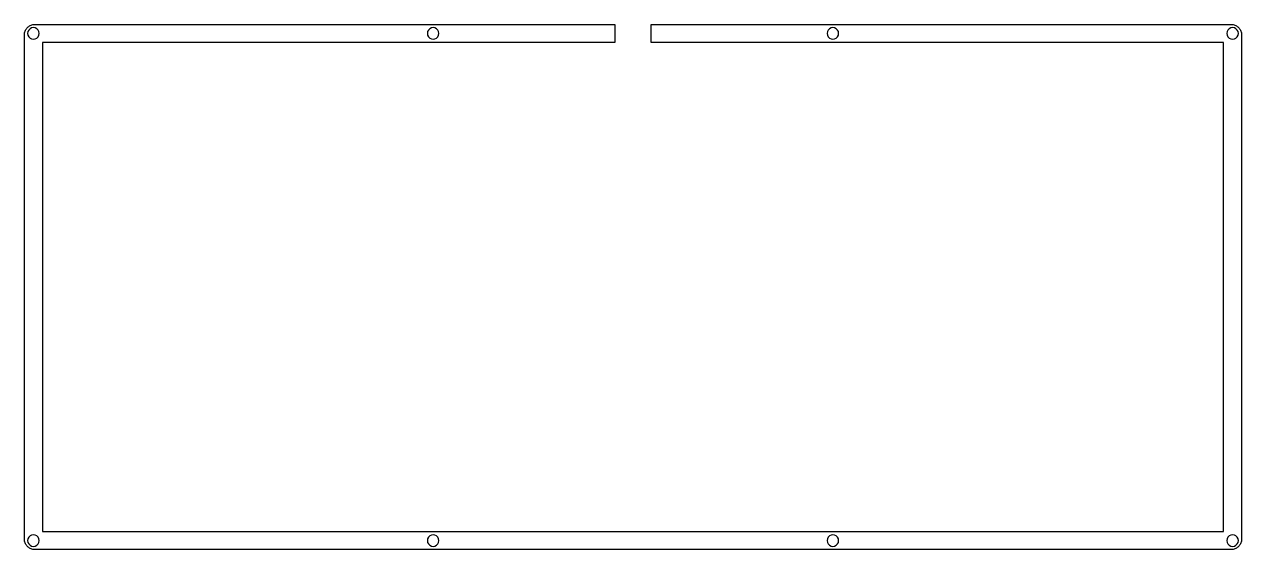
# Model space of a CAD drawing. Extents: x -38 to 13910, y -467 to 6521.
# Drawn here: x 759.9 to 1095, y 518.4 to 663 of the extents above; entities that cross this region are included whole.
import ezdxf

# ---------------------------------------------------------------- set-up
doc = ezdxf.new("R2010")
doc.units = 0
doc.header["$MEASUREMENT"] = 0

msp = doc.modelspace()

# ---------------------------------------------------------------- linework, layer by layer
at = {"color": 0}
for p, q in [((759.88, 660.04), (759.89, 660.27)), ((759.89, 660.27), (759.92, 660.51)), ((759.92, 660.51), (759.96, 660.74)), ((759.96, 660.74), (760.03, 660.97)), ((760.03, 660.97), (760.11, 661.19)), ((760.11, 661.19), (760.21, 661.4)), ((760.21, 661.4), (760.32, 661.61)), ((760.32, 661.61), (760.45, 661.8)), ((760.45, 661.8), (760.6, 661.99)), ((760.6, 661.99), (760.76, 662.16)), ((760.76, 662.16), (760.93, 662.32)), ((760.87, 661.03), (760.79, 660.54)), ((760.79, 660.54), (760.87, 660.04)), ((761.1, 661.47), (760.87, 661.03)), ((760.93, 662.32), (761.12, 662.47)), ((761.45, 661.83), (761.1, 661.47)), ((761.12, 662.47), (761.31, 662.6)), ((761.31, 662.6), (761.52, 662.71)), ((761.89, 662.05), (761.45, 661.83)), ((761.52, 662.71), (761.73, 662.81)), ((761.73, 662.81), (761.95, 662.89)), ((762.39, 662.13), (761.89, 662.05)), ((761.95, 662.89), (762.18, 662.96)), ((762.18, 662.96), (762.41, 663)), ((762.88, 662.05), (762.39, 662.13)), ((762.41, 663), (762.65, 663.03)), ((762.65, 663.03), (762.88, 663.04)), ((762.88, 663.04), (922.44, 663.04)), ((763.32, 661.83), (762.88, 662.05)), ((763.68, 661.47), (763.32, 661.83)), ((763.9, 661.03), (763.68, 661.47)), ((763.98, 660.54), (763.9, 661.03)), ((763.9, 660.04), (763.98, 660.54)), ((870.9, 661.03), (870.82, 660.53)), ((870.82, 660.53), (870.9, 660.04)), ((871.13, 661.47), (870.9, 661.03)), ((871.48, 661.83), (871.13, 661.47)), ((871.92, 662.05), (871.48, 661.83)), ((872.42, 662.13), (871.92, 662.05)), ((872.91, 662.05), (872.42, 662.13)), ((873.35, 661.83), (872.91, 662.05)), ((873.71, 661.47), (873.35, 661.83)), ((873.93, 661.03), (873.71, 661.47)), ((874.01, 660.53), (873.93, 661.03)), ((873.93, 660.04), (874.01, 660.53)), ((922.44, 663.04), (922.44, 658.03)), ((932.42, 658.03), (932.42, 663.04)), ((932.42, 663.04), (1091.98, 663.04)), ((980.93, 661.03), (980.85, 660.53)), ((980.85, 660.53), (980.93, 660.04)), ((981.15, 661.47), (980.93, 661.03)), ((981.51, 661.83), (981.15, 661.47)), ((981.95, 662.05), (981.51, 661.83)), ((982.45, 662.13), (981.95, 662.05)), ((982.94, 662.05), (982.45, 662.13)), ((983.38, 661.83), (982.94, 662.05)), ((983.74, 661.47), (983.38, 661.83)), ((983.96, 661.03), (983.74, 661.47)), ((984.04, 660.53), (983.96, 661.03)), ((983.96, 660.04), (984.04, 660.53)), ((1090.96, 661.03), (1090.88, 660.53)), ((1090.88, 660.53), (1090.96, 660.04)), ((1091.19, 661.47), (1090.96, 661.03)), ((1091.54, 661.83), (1091.19, 661.47)), ((1091.98, 662.05), (1091.54, 661.83)), ((1091.98, 663.04), (1092.21, 663.03)), ((1092.48, 662.13), (1091.98, 662.05)), ((1092.21, 663.03), (1092.45, 663)), ((1092.45, 663), (1092.68, 662.96)), ((1092.97, 662.05), (1092.48, 662.13)), ((1092.68, 662.96), (1092.91, 662.89)), ((1092.91, 662.89), (1093.13, 662.81)), ((1093.41, 661.83), (1092.97, 662.05)), ((1093.13, 662.81), (1093.34, 662.71)), ((1093.34, 662.71), (1093.55, 662.6)), ((1093.77, 661.47), (1093.41, 661.83)), ((1093.55, 662.6), (1093.74, 662.47)), ((1093.74, 662.47), (1093.93, 662.32)), ((1093.99, 661.03), (1093.77, 661.47)), ((1093.93, 662.32), (1094.1, 662.16)), ((1094.07, 660.53), (1093.99, 661.03)), ((1093.99, 660.04), (1094.07, 660.53)), ((1094.1, 662.16), (1094.26, 661.99)), ((1094.26, 661.99), (1094.41, 661.8)), ((1094.41, 661.8), (1094.54, 661.61)), ((1094.54, 661.61), (1094.65, 661.4)), ((1094.65, 661.4), (1094.75, 661.19)), ((1094.75, 661.19), (1094.83, 660.97)), ((1094.83, 660.97), (1094.9, 660.74)), ((1094.9, 660.74), (1094.94, 660.51)), ((1094.94, 660.51), (1094.97, 660.27)), ((1094.97, 660.27), (1094.98, 660.04)), ((759.88, 521.44), (759.88, 660.04)), ((760.87, 660.04), (761.1, 659.6)), ((761.1, 659.6), (761.45, 659.24)), ((761.45, 659.24), (761.89, 659.02)), ((761.89, 659.02), (762.39, 658.94)), ((762.39, 658.94), (762.88, 659.02)), ((762.88, 659.02), (763.32, 659.24)), ((763.32, 659.24), (763.68, 659.6)), ((763.68, 659.6), (763.9, 660.04)), ((922.44, 658.03), (764.89, 658.03)), ((764.89, 658.03), (764.89, 523.45)), ((870.9, 660.04), (871.13, 659.6)), ((871.13, 659.6), (871.48, 659.24)), ((871.48, 659.24), (871.92, 659.02)), ((871.92, 659.02), (872.42, 658.94)), ((872.42, 658.94), (872.91, 659.02)), ((872.91, 659.02), (873.35, 659.24)), ((873.35, 659.24), (873.71, 659.6)), ((873.71, 659.6), (873.93, 660.04)), ((1089.97, 658.03), (932.42, 658.03)), ((980.93, 660.04), (981.15, 659.6)), ((981.15, 659.6), (981.51, 659.24)), ((981.51, 659.24), (981.95, 659.02)), ((981.95, 659.02), (982.45, 658.94)), ((982.45, 658.94), (982.94, 659.02)), ((982.94, 659.02), (983.38, 659.24)), ((983.38, 659.24), (983.74, 659.6)), ((983.74, 659.6), (983.96, 660.04)), ((1089.97, 523.45), (1089.97, 658.03)), ((1090.96, 660.04), (1091.19, 659.6)), ((1091.19, 659.6), (1091.54, 659.24)), ((1091.54, 659.24), (1091.98, 659.02)), ((1091.98, 659.02), (1092.48, 658.94)), ((1092.48, 658.94), (1092.97, 659.02)), ((1092.97, 659.02), (1093.41, 659.24)), ((1093.41, 659.24), (1093.77, 659.6)), ((1093.77, 659.6), (1093.99, 660.04)), ((1094.98, 660.04), (1094.98, 521.44)), ((764.89, 523.45), (1089.97, 523.45)), ((759.89, 521.21), (759.88, 521.44)), ((759.92, 520.97), (759.89, 521.21)), ((759.96, 520.74), (759.92, 520.97)), ((760.03, 520.51), (759.96, 520.74)), ((760.11, 520.29), (760.03, 520.51)), ((760.21, 520.08), (760.11, 520.29)), ((760.32, 519.87), (760.21, 520.08)), ((760.45, 519.68), (760.32, 519.87)), ((760.6, 519.49), (760.45, 519.68)), ((760.76, 519.32), (760.6, 519.49)), ((760.87, 521.44), (760.79, 520.95)), ((760.79, 520.95), (760.87, 520.45)), ((761.1, 521.88), (760.87, 521.44)), ((760.87, 520.45), (761.1, 520.01)), ((761.45, 522.24), (761.1, 521.88)), ((761.1, 520.01), (761.45, 519.66)), ((761.89, 522.46), (761.45, 522.24)), ((761.45, 519.66), (761.89, 519.43)), ((762.39, 522.54), (761.89, 522.46)), ((761.89, 519.43), (762.39, 519.35)), ((762.88, 522.46), (762.39, 522.54)), ((762.39, 519.35), (762.88, 519.43)), ((763.32, 522.24), (762.88, 522.46)), ((762.88, 519.43), (763.32, 519.66)), ((763.68, 521.88), (763.32, 522.24)), ((763.32, 519.66), (763.68, 520.01)), ((763.9, 521.44), (763.68, 521.88)), ((763.68, 520.01), (763.9, 520.45)), ((763.98, 520.95), (763.9, 521.44)), ((763.9, 520.45), (763.98, 520.95)), ((870.9, 521.44), (870.82, 520.95)), ((870.82, 520.95), (870.9, 520.45)), ((871.13, 521.88), (870.9, 521.44)), ((870.9, 520.45), (871.13, 520.01)), ((871.48, 522.24), (871.13, 521.88)), ((871.13, 520.01), (871.48, 519.66)), ((871.92, 522.46), (871.48, 522.24)), ((871.48, 519.66), (871.92, 519.43)), ((872.42, 522.54), (871.92, 522.46)), ((871.92, 519.43), (872.42, 519.35)), ((872.91, 522.46), (872.42, 522.54)), ((872.42, 519.35), (872.91, 519.43)), ((873.35, 522.24), (872.91, 522.46)), ((872.91, 519.43), (873.35, 519.66)), ((873.71, 521.88), (873.35, 522.24)), ((873.35, 519.66), (873.71, 520.01)), ((873.93, 521.44), (873.71, 521.88)), ((873.71, 520.01), (873.93, 520.45)), ((874.01, 520.95), (873.93, 521.44)), ((873.93, 520.45), (874.01, 520.95)), ((980.93, 521.44), (980.85, 520.95)), ((980.85, 520.95), (980.93, 520.45)), ((981.15, 521.88), (980.93, 521.44)), ((980.93, 520.45), (981.15, 520.01)), ((981.51, 522.24), (981.15, 521.88)), ((981.15, 520.01), (981.51, 519.66)), ((981.95, 522.46), (981.51, 522.24)), ((981.51, 519.66), (981.95, 519.43)), ((982.45, 522.54), (981.95, 522.46)), ((981.95, 519.43), (982.45, 519.35)), ((982.94, 522.46), (982.45, 522.54)), ((982.45, 519.35), (982.94, 519.43)), ((983.38, 522.24), (982.94, 522.46)), ((982.94, 519.43), (983.38, 519.66)), ((983.74, 521.88), (983.38, 522.24)), ((983.38, 519.66), (983.74, 520.01)), ((983.96, 521.44), (983.74, 521.88)), ((983.74, 520.01), (983.96, 520.45)), ((984.04, 520.95), (983.96, 521.44)), ((983.96, 520.45), (984.04, 520.95)), ((1090.96, 521.44), (1090.88, 520.95)), ((1090.88, 520.95), (1090.96, 520.45)), ((1091.19, 521.88), (1090.96, 521.44)), ((1090.96, 520.45), (1091.19, 520.01)), ((1091.54, 522.24), (1091.19, 521.88)), ((1091.19, 520.01), (1091.54, 519.66)), ((1091.98, 522.46), (1091.54, 522.24)), ((1091.54, 519.66), (1091.98, 519.43)), ((1092.48, 522.54), (1091.98, 522.46)), ((1091.98, 519.43), (1092.48, 519.35)), ((1092.97, 522.46), (1092.48, 522.54)), ((1092.48, 519.35), (1092.97, 519.43)), ((1093.41, 522.24), (1092.97, 522.46)), ((1092.97, 519.43), (1093.41, 519.66)), ((1093.77, 521.88), (1093.41, 522.24)), ((1093.41, 519.66), (1093.77, 520.01)), ((1093.99, 521.44), (1093.77, 521.88)), ((1093.77, 520.01), (1093.99, 520.45)), ((1094.07, 520.95), (1093.99, 521.44)), ((1093.99, 520.45), (1094.07, 520.95)), ((1094.26, 519.49), (1094.1, 519.32)), ((1094.41, 519.68), (1094.26, 519.49)), ((1094.54, 519.87), (1094.41, 519.68)), ((1094.65, 520.08), (1094.54, 519.87)), ((1094.75, 520.29), (1094.65, 520.08)), ((1094.83, 520.51), (1094.75, 520.29)), ((1094.9, 520.74), (1094.83, 520.51)), ((1094.94, 520.97), (1094.9, 520.74)), ((1094.97, 521.21), (1094.94, 520.97)), ((1094.98, 521.44), (1094.97, 521.21)), ((760.93, 519.16), (760.76, 519.32)), ((761.12, 519.01), (760.93, 519.16)), ((761.31, 518.88), (761.12, 519.01)), ((761.52, 518.77), (761.31, 518.88)), ((761.73, 518.67), (761.52, 518.77)), ((761.95, 518.59), (761.73, 518.67)), ((762.18, 518.52), (761.95, 518.59)), ((762.41, 518.48), (762.18, 518.52)), ((762.65, 518.45), (762.41, 518.48)), ((762.88, 518.44), (762.65, 518.45)), ((1091.98, 518.44), (762.88, 518.44)), ((1092.21, 518.45), (1091.98, 518.44)), ((1092.45, 518.48), (1092.21, 518.45)), ((1092.68, 518.52), (1092.45, 518.48)), ((1092.91, 518.59), (1092.68, 518.52)), ((1093.13, 518.67), (1092.91, 518.59)), ((1093.34, 518.77), (1093.13, 518.67)), ((1093.55, 518.88), (1093.34, 518.77)), ((1093.74, 519.01), (1093.55, 518.88)), ((1093.93, 519.16), (1093.74, 519.01)), ((1094.1, 519.32), (1093.93, 519.16))]:
    msp.add_line(p, q, dxfattribs=at)

doc.saveas('drawing.dxf')
